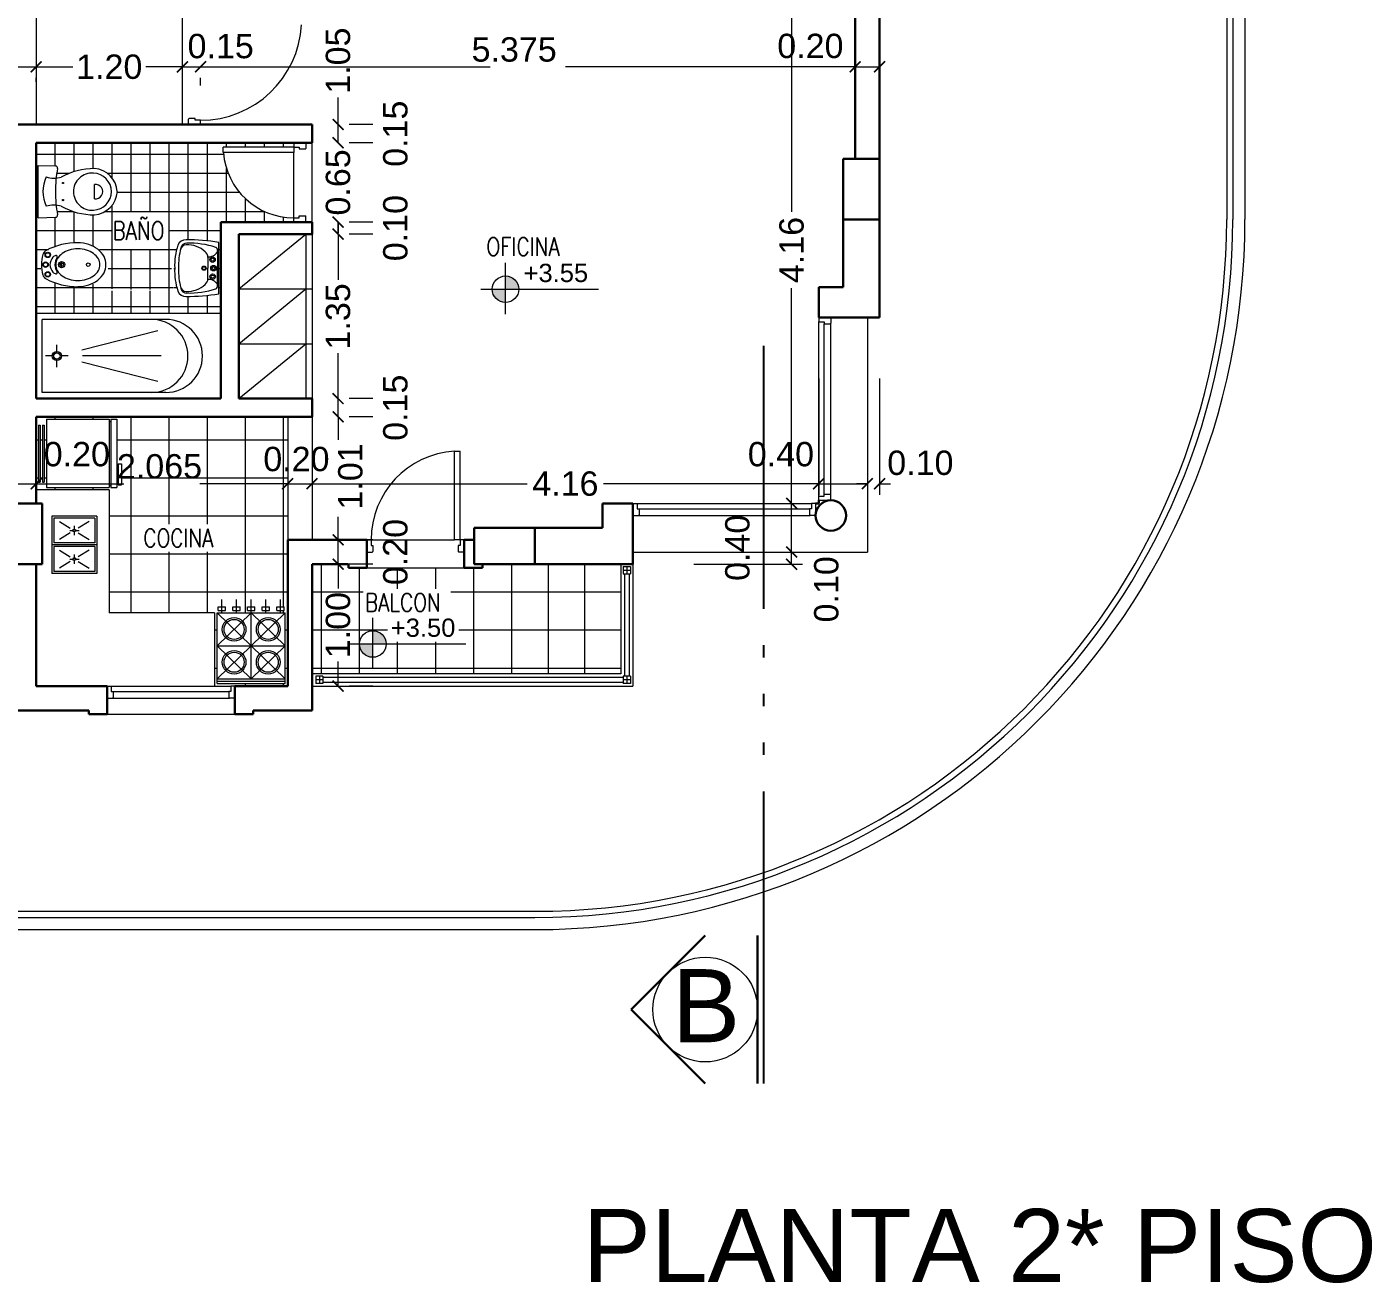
# Model space of a CAD drawing. Header units: millimetres. Extents: x 1578 to 2210, y 899 to 1032.
# Drawn here: x 1648.54 to 1659.59, y 981.67 to 991.98 of the extents above; entities that cross this region are included whole.
import ezdxf

# ---------------------------------------------------------------- set-up
doc = ezdxf.new("R2010")
doc.units = ezdxf.units.MM
doc.linetypes.add('ACAD_ISO05W100', pattern=[36, 24, -3, 0, -3, 0, -3, 0, -3])
for name, color, linetype, lineweight in [('CARPINTERIA', 7, 'Continuous', 18), ('COTAS', 7, 'Continuous', 15), ('ESTRUCTURA', 3, 'Continuous', 30), ('LINEA DE CORTE', 7, 'ACAD_ISO05W100', 60), ('MUROS', 1, 'Continuous', 30), ('PISOS', 9, 'Continuous', 9), ('SANITARIOS', 7, 'Continuous', 20), ('TRAMAS', 7, 'Continuous', 15), ('UMBRALES', 7, 'Continuous', 18)]:
    doc.layers.add(name, color=color, linetype=linetype, lineweight=lineweight)
doc.styles.add('ROMANS', font='romans', dxfattribs={"height": 0.06})
doc.styles.add('STYLE1', font='ARIAL.TTF')

# ---------------------------------------------------------------- blocks, each defined once
blk = doc.blocks.new('_ARCHTICK')
at = {"color": 0, "linetype": 'ByBlock', "const_width": 0.15}
blk.add_lwpolyline([(-0.5, -0.5), (0.5, 0.5)], dxfattribs=at)

msp = doc.modelspace()

# ---------------------------------------------------------------- hatches: boundary and pattern name
at = {"layer": 'COTAS', "ltscale": 0.1}
h = msp.add_hatch(color=256, dxfattribs=at)
h.paths.add_polyline_path([(1652.475, 989.829), (1652.366, 989.829, 0.414214), (1652.475, 989.72)])
h.paths.add_polyline_path([(1652.475, 989.938), (1652.475, 989.829), (1652.584, 989.829, 0.414214)])
h = msp.add_hatch(color=256, dxfattribs=at)
h.paths.add_polyline_path([(1651.385, 986.916), (1651.276, 986.916, 0.414214), (1651.385, 986.807)])
h.paths.add_polyline_path([(1651.385, 987.025), (1651.385, 986.916), (1651.493, 986.916, 0.414214)])

# ---------------------------------------------------------------- linework, layer by layer
at = {"color": 0, "linetype": 'ByBlock', "const_width": 0.0135}
for points in [[(1648.576, 991.61), (1648.666, 991.7)], [(1649.866, 991.7), (1649.776, 991.61)], [(1649.926, 991.61), (1650.016, 991.7)], [(1650.016, 991.7), (1649.926, 991.61)], [(1655.301, 991.61), (1655.391, 991.7)], [(1655.391, 991.7), (1655.301, 991.61)], [(1655.501, 991.61), (1655.591, 991.7)], [(1651.145, 988.736), (1651.055, 988.826)], [(1648.576, 988.187), (1648.666, 988.277)], [(1648.666, 988.277), (1648.576, 988.187)], [(1650.641, 988.187), (1650.731, 988.277)], [(1650.731, 988.277), (1650.641, 988.187)], [(1650.841, 988.187), (1650.931, 988.277)], [(1655.091, 988.277), (1655.001, 988.187)], [(1655.401, 988.187), (1655.491, 988.277)], [(1655.401, 988.187), (1655.491, 988.277)], [(1655.591, 988.277), (1655.501, 988.187)], [(1654.869, 988.026), (1654.779, 988.116)], [(1651.055, 987.816), (1651.145, 987.726)], [(1654.779, 987.716), (1654.869, 987.626)], [(1654.869, 987.626), (1654.779, 987.716)], [(1654.779, 987.616), (1654.869, 987.526)]]:
    msp.add_lwpolyline(points, dxfattribs=at)
at = {"layer": 'CARPINTERIA'}
for p, q in [((1649.871, 991.181), (1649.871, 991.226)), ((1649.926, 991.231), (1649.876, 991.231)), ((1649.926, 991.216), (1649.926, 991.231)), ((1649.971, 991.216), (1649.926, 991.216)), ((1649.971, 991.181), (1649.971, 991.216)), ((1649.971, 991.181), (1649.871, 991.181)), ((1650.736, 990.996), (1650.157, 990.996)), ((1650.157, 990.951), (1650.157, 990.996)), ((1650.736, 991.031), (1650.736, 990.996)), ((1650.736, 991.031), (1650.836, 991.031)), ((1650.736, 990.996), (1650.736, 990.951)), ((1650.736, 990.996), (1650.781, 990.996)), ((1650.781, 990.996), (1650.781, 990.981)), ((1650.781, 990.981), (1650.831, 990.981)), ((1650.836, 991.031), (1650.836, 990.986)), ((1650.736, 990.951), (1650.157, 990.951)), ((1650.781, 990.431), (1650.831, 990.431)), ((1650.781, 990.416), (1650.781, 990.431)), ((1650.836, 990.381), (1650.836, 990.426)), ((1650.736, 990.381), (1650.736, 990.416)), ((1650.736, 990.416), (1650.781, 990.416)), ((1650.736, 990.381), (1650.836, 990.381)), ((1650.836, 990.281), (1650.836, 988.931)), ((1650.886, 990.281), (1650.886, 988.931)), ((1655.046, 989.596), (1655.046, 989.561)), ((1655.046, 989.596), (1655.146, 989.596)), ((1655.046, 988.131), (1655.046, 989.561)), ((1655.046, 989.561), (1655.091, 989.561)), ((1655.091, 989.561), (1655.091, 989.546)), ((1655.091, 988.146), (1655.091, 989.546)), ((1655.091, 989.546), (1655.141, 989.546)), ((1655.146, 989.596), (1655.146, 989.551)), ((1655.146, 988.141), (1655.146, 989.551)), ((1652.056, 987.771), (1652.056, 988.499)), ((1652.056, 988.499), (1652.101, 988.499)), ((1652.101, 987.771), (1652.101, 988.499)), ((1655.046, 988.096), (1655.046, 988.131)), ((1655.046, 988.131), (1655.091, 988.131)), ((1655.091, 988.146), (1655.141, 988.146)), ((1655.091, 988.131), (1655.091, 988.146)), ((1655.146, 988.096), (1655.146, 988.141)), ((1653.521, 988.071), (1653.556, 988.071)), ((1653.521, 988.071), (1653.521, 987.971)), ((1653.556, 988.071), (1654.986, 988.071)), ((1653.556, 988.071), (1653.556, 988.026)), ((1653.556, 988.026), (1653.571, 988.026)), ((1653.571, 988.026), (1654.971, 988.026)), ((1653.571, 988.026), (1653.571, 987.976)), ((1654.986, 988.026), (1654.971, 988.026)), ((1654.971, 988.026), (1654.971, 987.976)), ((1655.021, 988.071), (1654.986, 988.071)), ((1654.986, 988.071), (1654.986, 988.026)), ((1655.021, 988.071), (1655.021, 987.971)), ((1655.046, 988.096), (1655.146, 988.096)), ((1653.521, 987.971), (1653.566, 987.971)), ((1653.566, 987.971), (1654.976, 987.971)), ((1655.021, 987.971), (1654.976, 987.971)), ((1651.336, 987.771), (1651.371, 987.771)), ((1651.336, 987.771), (1651.336, 987.671)), ((1651.336, 987.671), (1651.381, 987.671)), ((1651.371, 987.771), (1651.371, 987.726)), ((1651.371, 987.726), (1651.386, 987.726)), ((1651.386, 987.726), (1651.386, 987.676)), ((1652.101, 987.771), (1652.056, 987.771)), ((1652.101, 987.726), (1652.086, 987.726)), ((1652.086, 987.726), (1652.086, 987.676)), ((1652.136, 987.671), (1652.091, 987.671)), ((1652.136, 987.771), (1652.101, 987.771)), ((1652.101, 987.771), (1652.101, 987.726)), ((1652.136, 987.771), (1652.136, 987.671)), ((1649.203, 986.571), (1649.203, 986.471)), ((1649.203, 986.571), (1649.238, 986.571)), ((1649.238, 986.571), (1650.218, 986.571)), ((1649.238, 986.571), (1649.238, 986.526)), ((1650.218, 986.571), (1650.218, 986.526)), ((1650.253, 986.571), (1650.218, 986.571)), ((1650.253, 986.571), (1650.253, 986.471)), ((1649.203, 986.471), (1649.248, 986.471)), ((1649.238, 986.526), (1649.253, 986.526)), ((1649.248, 986.471), (1650.208, 986.471)), ((1649.253, 986.526), (1650.203, 986.526)), ((1649.253, 986.526), (1649.253, 986.476)), ((1650.203, 986.526), (1650.203, 986.476)), ((1650.218, 986.526), (1650.203, 986.526)), ((1650.253, 986.471), (1650.208, 986.471))]:
    msp.add_line(p, q, dxfattribs=at)
at = {"layer": 'CARPINTERIA', "ltscale": 0.1}
for p, q in [((1650.286, 989.831), (1650.836, 990.281)), ((1650.286, 989.381), (1650.836, 989.831)), ((1650.286, 989.831), (1650.886, 989.831)), ((1650.286, 989.381), (1650.886, 989.381)), ((1650.286, 988.931), (1650.836, 989.381))]:
    msp.add_line(p, q, dxfattribs=at)
at = {"layer": 'CARPINTERIA'}
for centre, radius, start, end in [((1649.971, 992.046), 0.83, 270, 356.8921), ((1649.876, 991.226), 0.005, 90, 180), ((1650.831, 990.986), 0.005, 270, 0), ((1650.736, 990.996), 0.58, 184.4498, 270), ((1650.831, 990.426), 0.005, 0, 90), ((1655.141, 989.551), 0.005, 270, 0), ((1652.101, 987.771), 0.73, 93.5342, 180), ((1655.141, 988.141), 0.005, 0, 90), ((1653.566, 987.976), 0.005, 270, 0), ((1654.976, 987.976), 0.005, 180, 270), ((1651.381, 987.676), 0.005, 270, 0), ((1652.091, 987.676), 0.005, 180, 270), ((1649.248, 986.476), 0.005, 270, 0), ((1650.208, 986.476), 0.005, 180, 270)]:
    msp.add_arc(centre, radius, start, end, dxfattribs=at)
at = {"layer": 'COTAS', "ltscale": 0.05}
for p, q in [((1654.824, 992.231), (1654.824, 990.464)), ((1648.421, 991.655), (1648.621, 991.655)), ((1648.621, 991.655), (1648.921, 991.655)), ((1649.821, 991.655), (1649.521, 991.655)), ((1649.821, 991.655), (1649.971, 991.655)), ((1649.971, 991.655), (1652.348, 991.655)), ((1655.346, 991.655), (1652.968, 991.655)), ((1655.346, 991.681), (1655.346, 991.565)), ((1655.346, 991.681), (1655.346, 991.565)), ((1655.346, 991.655), (1655.546, 991.655)), ((1655.546, 991.681), (1655.546, 991.565)), ((1655.546, 991.681), (1655.546, 991.565)), ((1648.621, 991.531), (1648.621, 991.565)), ((1648.621, 991.531), (1648.621, 991.565)), ((1649.821, 991.581), (1649.821, 991.565)), ((1649.821, 991.581), (1649.821, 991.565)), ((1649.971, 991.501), (1649.971, 991.565)), ((1649.971, 991.501), (1649.971, 991.565)), ((1651.1, 991.181), (1651.1, 991.404)), ((1651.1, 991.031), (1651.1, 991.181)), ((1651.1, 991.031), (1651.1, 991.121)), ((1651.386, 991.181), (1651.19, 991.181)), ((1651.386, 991.181), (1651.19, 991.181)), ((1651.386, 991.031), (1651.19, 991.031)), ((1651.386, 991.031), (1651.19, 991.031)), ((1651.1, 990.381), (1651.1, 990.291)), ((1651.1, 990.281), (1651.1, 990.381)), ((1651.386, 990.381), (1651.19, 990.381)), ((1651.386, 990.381), (1651.19, 990.381)), ((1651.1, 990.281), (1651.1, 989.907)), ((1651.386, 990.281), (1651.19, 990.281)), ((1651.386, 990.281), (1651.19, 990.281)), ((1654.824, 988.071), (1654.824, 989.837)), ((1651.1, 988.931), (1651.1, 989.304)), ((1655.046, 989.096), (1655.046, 988.142)), ((1655.046, 989.096), (1655.046, 988.142)), ((1655.446, 989.096), (1655.446, 988.142)), ((1655.446, 989.096), (1655.446, 988.142)), ((1655.546, 989.096), (1655.546, 988.142)), ((1651.1, 988.781), (1651.1, 988.931)), ((1651.386, 988.931), (1651.19, 988.931)), ((1651.386, 988.931), (1651.19, 988.931)), ((1651.1, 988.781), (1651.1, 988.592)), ((1651.386, 988.781), (1651.19, 988.781)), ((1651.386, 988.781), (1651.19, 988.781)), ((1648.421, 988.232), (1648.621, 988.232)), ((1648.621, 988.281), (1648.621, 988.142)), ((1648.621, 988.281), (1648.621, 988.142)), ((1648.621, 988.232), (1649.342, 988.232)), ((1650.686, 988.232), (1649.965, 988.232)), ((1650.686, 988.281), (1650.686, 988.142)), ((1650.686, 988.281), (1650.686, 988.142)), ((1650.686, 988.232), (1650.886, 988.232)), ((1650.886, 988.281), (1650.886, 988.142)), ((1650.886, 988.281), (1650.886, 988.142)), ((1650.886, 988.232), (1652.652, 988.232)), ((1655.046, 988.232), (1653.279, 988.232)), ((1655.046, 988.232), (1655.446, 988.232)), ((1655.446, 988.232), (1655.356, 988.232)), ((1655.546, 988.232), (1655.636, 988.232)), ((1654.486, 988.071), (1654.734, 988.071)), ((1654.486, 988.071), (1654.734, 988.071)), ((1654.824, 987.671), (1654.824, 988.071)), ((1651.1, 987.771), (1651.1, 987.96)), ((1651.1, 987.571), (1651.1, 987.771)), ((1651.386, 987.771), (1651.19, 987.771)), ((1651.386, 987.771), (1651.19, 987.771)), ((1654.021, 987.671), (1654.914, 987.671)), ((1654.021, 987.671), (1654.914, 987.671)), ((1654.824, 987.571), (1654.824, 987.671)), ((1651.1, 987.571), (1651.1, 987.371)), ((1651.386, 987.571), (1651.19, 987.571)), ((1651.386, 987.571), (1651.19, 987.571)), ((1654.021, 987.571), (1654.914, 987.571)), ((1651.1, 986.571), (1651.1, 986.771)), ((1651.386, 986.571), (1651.19, 986.571))]:
    msp.add_line(p, q, dxfattribs=at)
at = {"layer": 'COTAS', "ltscale": 0.1}
for p, q in [((1652.475, 989.625), (1652.475, 990.045)), ((1652.272, 989.829), (1653.238, 989.829)), ((1651.385, 986.713), (1651.385, 987.132)), ((1651.181, 986.916), (1652.148, 986.916))]:
    msp.add_line(p, q, dxfattribs=at)
for centre, radius in [((1652.475, 989.829), 0.109), ((1651.385, 986.916), 0.109), ((1654.115, 983.914), 0.43)]:
    msp.add_circle(centre, radius, dxfattribs=at)
at = {"layer": 'ESTRUCTURA', "ltscale": 0.05}
for p, q in [((1655.246, 990.901), (1655.546, 990.901)), ((1655.246, 990.401), (1655.246, 990.901)), ((1655.546, 990.901), (1655.546, 990.401)), ((1655.546, 990.401), (1655.246, 990.401)), ((1648.371, 988.071), (1648.671, 988.071)), ((1648.671, 988.071), (1648.671, 987.571)), ((1652.216, 987.571), (1652.216, 987.871)), ((1652.216, 987.871), (1652.716, 987.871)), ((1652.716, 987.871), (1652.716, 987.571)), ((1648.671, 987.571), (1648.371, 987.571)), ((1652.716, 987.571), (1652.216, 987.571))]:
    msp.add_line(p, q, dxfattribs=at)
at = {"layer": 'ESTRUCTURA', "ltscale": 0.1}
msp.add_circle((1655.146, 987.971), 0.125, dxfattribs=at)
at = {"layer": 'LINEA DE CORTE', "lineweight": -2, "ltscale": 0.1}
msp.add_line((1654.595, 983.306), (1654.595, 989.364), dxfattribs=at)
at = {"layer": 'MUROS'}
for p, q in [((1655.346, 992.181), (1655.346, 990.901)), ((1655.546, 992.181), (1655.546, 990.901)), ((1647.771, 991.181), (1650.886, 991.181)), ((1650.886, 991.181), (1650.886, 991.031)), ((1648.621, 991.031), (1648.621, 988.931)), ((1648.621, 991.031), (1650.886, 991.031)), ((1650.136, 990.381), (1650.136, 988.931)), ((1650.136, 990.381), (1650.886, 990.381)), ((1650.886, 990.381), (1650.886, 990.281)), ((1655.246, 990.401), (1655.246, 989.846)), ((1655.546, 990.401), (1655.546, 989.596)), ((1650.286, 990.281), (1650.286, 988.931)), ((1650.286, 990.281), (1650.886, 990.281)), ((1655.046, 989.846), (1655.046, 989.596)), ((1655.046, 989.846), (1655.246, 989.846)), ((1655.046, 989.596), (1655.546, 989.596)), ((1648.621, 988.931), (1650.136, 988.931)), ((1650.286, 988.931), (1650.886, 988.931)), ((1650.886, 988.931), (1650.886, 988.781)), ((1648.621, 988.781), (1650.886, 988.781)), ((1648.621, 988.781), (1648.621, 988.071)), ((1653.271, 988.071), (1653.521, 988.071)), ((1653.271, 988.071), (1653.271, 987.871)), ((1653.521, 988.071), (1653.521, 987.571)), ((1655.021, 988.071), (1655.046, 988.071)), ((1655.046, 988.096), (1655.046, 988.071)), ((1652.716, 987.871), (1653.271, 987.871)), ((1650.686, 987.771), (1650.686, 986.571)), ((1650.686, 987.771), (1651.336, 987.771)), ((1651.336, 987.771), (1651.336, 987.541)), ((1652.136, 987.771), (1652.216, 987.771)), ((1652.136, 987.771), (1652.136, 987.541)), ((1648.621, 987.571), (1648.621, 986.571)), ((1650.886, 987.571), (1650.886, 986.371)), ((1650.886, 987.571), (1651.186, 987.571)), ((1651.186, 987.571), (1651.186, 987.541)), ((1652.286, 987.571), (1652.286, 987.541)), ((1652.716, 987.571), (1653.521, 987.571)), ((1651.186, 987.541), (1651.336, 987.541)), ((1652.136, 987.541), (1652.286, 987.541)), ((1648.621, 986.571), (1649.203, 986.571)), ((1649.203, 986.571), (1649.203, 986.341)), ((1650.253, 986.571), (1650.686, 986.571)), ((1650.253, 986.571), (1650.253, 986.341)), ((1647.988, 986.371), (1649.053, 986.371)), ((1649.053, 986.371), (1649.053, 986.341)), ((1649.053, 986.341), (1649.203, 986.341)), ((1650.253, 986.341), (1650.403, 986.341)), ((1650.403, 986.371), (1650.886, 986.371)), ((1650.403, 986.371), (1650.403, 986.341))]:
    msp.add_line(p, q, dxfattribs=at)
at = {"layer": 'MUROS', "color": 0, "ltscale": 0.15}
for p, q in [((1654.115, 984.523), (1653.506, 983.914)), ((1654.545, 983.306), (1654.545, 984.523)), ((1654.115, 983.306), (1653.506, 983.914))]:
    msp.add_line(p, q, dxfattribs=at)
at = {"layer": 'PISOS', "ltscale": 0.05}
for p, q in [((1648.777, 990.841), (1648.777, 991.031)), ((1648.933, 990.795), (1648.933, 991.031)), ((1649.089, 990.82), (1649.089, 991.031)), ((1649.245, 990.742), (1649.245, 991.031)), ((1649.402, 990.468), (1649.402, 991.031)), ((1649.558, 990.468), (1649.558, 991.031)), ((1649.714, 989.816), (1649.714, 991.031)), ((1649.87, 990.234), (1649.87, 991.031)), ((1650.027, 990.226), (1650.027, 991.031)), ((1650.183, 990.996), (1650.183, 991.031)), ((1650.339, 990.996), (1650.339, 991.031)), ((1650.495, 990.996), (1650.495, 991.031)), ((1650.652, 990.996), (1650.652, 991.031)), ((1648.621, 990.937), (1650.159, 990.937)), ((1648.621, 990.781), (1648.637, 990.781)), ((1648.79, 990.781), (1648.892, 990.781)), ((1649.206, 990.781), (1650.197, 990.781)), ((1650.183, 990.381), (1650.183, 990.82)), ((1648.621, 990.625), (1648.637, 990.625)), ((1649.286, 990.625), (1650.29, 990.625)), ((1650.339, 990.381), (1650.339, 990.572)), ((1648.621, 990.468), (1648.637, 990.468)), ((1648.792, 990.468), (1648.922, 990.468)), ((1648.933, 990.215), (1648.933, 990.465)), ((1649.089, 990.183), (1649.089, 990.44)), ((1649.188, 990.468), (1650.494, 990.468)), ((1649.245, 989.832), (1649.245, 990.519)), ((1650.495, 990.381), (1650.495, 990.468)), ((1648.777, 990.179), (1648.777, 990.42)), ((1650.652, 990.381), (1650.652, 990.422)), ((1648.621, 990.312), (1649.245, 990.312)), ((1649.714, 990.312), (1650.136, 990.312)), ((1648.621, 990.156), (1648.723, 990.156)), ((1649.142, 990.156), (1649.774, 990.156)), ((1649.402, 989.826), (1649.402, 990.156)), ((1649.558, 989.826), (1649.558, 990.156)), ((1650.122, 990.156), (1650.136, 990.156)), ((1648.621, 990), (1648.658, 990)), ((1649.211, 990), (1649.732, 990)), ((1649.752, 990), (1649.758, 990)), ((1650.122, 990), (1650.136, 990)), ((1648.777, 989.631), (1648.777, 989.879)), ((1649.089, 989.631), (1649.089, 989.872)), ((1648.621, 989.843), (1649.746, 989.843)), ((1648.933, 989.631), (1648.933, 989.84)), ((1649.245, 989.631), (1649.245, 989.817)), ((1649.402, 989.631), (1649.402, 989.817)), ((1649.558, 989.631), (1649.558, 989.817)), ((1649.714, 989.631), (1649.714, 989.817)), ((1649.752, 989.843), (1649.776, 989.843)), ((1649.87, 989.631), (1649.87, 989.77)), ((1650.027, 989.631), (1650.027, 989.779)), ((1650.122, 989.843), (1650.136, 989.843)), ((1648.621, 989.687), (1650.136, 989.687)), ((1648.777, 988.761), (1648.777, 988.781)), ((1649.089, 988.761), (1649.089, 988.781)), ((1649.402, 987.171), (1649.402, 988.781)), ((1649.714, 987.899), (1649.714, 988.781)), ((1650.027, 987.899), (1650.027, 988.781)), ((1650.339, 987.171), (1650.339, 988.781)), ((1650.652, 987.221), (1650.652, 988.781)), ((1648.621, 988.593), (1648.64, 988.593)), ((1648.655, 988.593), (1648.672, 988.593)), ((1648.687, 988.593), (1648.706, 988.593)), ((1649.282, 988.593), (1650.686, 988.593)), ((1648.621, 988.281), (1648.64, 988.281)), ((1648.655, 988.281), (1648.672, 988.281)), ((1648.687, 988.281), (1648.706, 988.281)), ((1649.282, 988.281), (1649.294, 988.281)), ((1649.321, 988.281), (1650.686, 988.281)), ((1648.777, 988.181), (1648.777, 988.201)), ((1649.089, 988.181), (1649.089, 988.201)), ((1649.221, 987.968), (1650.686, 987.968)), ((1649.714, 987.171), (1649.714, 987.674)), ((1650.027, 987.171), (1650.027, 987.674)), ((1649.221, 987.656), (1650.686, 987.656)), ((1650.964, 986.671), (1650.964, 987.571)), ((1652.527, 986.671), (1652.527, 987.571)), ((1652.827, 986.671), (1652.827, 987.571)), ((1653.127, 986.671), (1653.127, 987.571)), ((1651.277, 986.928), (1651.277, 987.541)), ((1651.589, 987.37), (1651.589, 987.541)), ((1651.902, 987.37), (1651.902, 987.541)), ((1652.214, 986.671), (1652.214, 987.541)), ((1649.221, 987.343), (1650.686, 987.343)), ((1650.886, 987.343), (1651.306, 987.343)), ((1652.027, 987.343), (1653.421, 987.343)), ((1650.652, 987.171), (1650.652, 987.191)), ((1650.086, 987.031), (1650.106, 987.031)), ((1650.666, 987.031), (1650.686, 987.031)), ((1650.886, 987.031), (1651.507, 987.031)), ((1652.091, 987.031), (1653.421, 987.031)), ((1651.277, 986.671), (1651.277, 986.904)), ((1651.589, 986.671), (1651.589, 986.935)), ((1651.902, 986.671), (1651.902, 986.935)), ((1650.086, 986.718), (1650.106, 986.718)), ((1650.666, 986.718), (1650.686, 986.718)), ((1650.886, 986.718), (1653.421, 986.718)), ((1650.339, 986.571), (1650.339, 986.591)), ((1650.652, 986.571), (1650.652, 986.591))]:
    msp.add_line(p, q, dxfattribs=at)
at = {"layer": 'SANITARIOS'}
for p, q in [((1648.638, 990.416), (1648.637, 990.845)), ((1648.637, 990.845), (1648.78, 990.841)), ((1649.099, 990.572), (1649.099, 990.689)), ((1648.638, 990.416), (1648.78, 990.421)), ((1650.122, 989.792), (1650.122, 990.212)), ((1650.109, 990.147), (1650.109, 990.002)), ((1648.83, 990.013), (1648.83, 990.05)), ((1650.031, 990.09), (1650.03, 990.002)), ((1650.031, 989.915), (1650.03, 990.002)), ((1650.109, 989.857), (1650.109, 990.002)), ((1650.136, 989.631), (1648.621, 989.631)), ((1649.686, 989.581), (1648.671, 989.581)), ((1648.64, 988.714), (1648.64, 988.246)), ((1648.64, 988.714), (1648.655, 988.714)), ((1648.655, 988.714), (1648.655, 988.246)), ((1648.672, 988.714), (1648.672, 988.246)), ((1648.672, 988.714), (1648.687, 988.714)), ((1648.687, 988.714), (1648.687, 988.246)), ((1648.706, 988.761), (1648.706, 988.201)), ((1648.706, 988.761), (1649.221, 988.761)), ((1649.221, 988.761), (1649.221, 988.201)), ((1649.221, 988.743), (1649.235, 988.743)), ((1649.235, 988.761), (1649.235, 988.201)), ((1649.235, 988.761), (1649.282, 988.761)), ((1649.282, 988.761), (1649.282, 988.201)), ((1649.294, 988.394), (1649.321, 988.394)), ((1649.294, 988.394), (1649.294, 988.223)), ((1649.321, 988.394), (1649.321, 988.223)), ((1648.64, 988.246), (1648.655, 988.246)), ((1648.672, 988.246), (1648.687, 988.246)), ((1649.221, 988.218), (1649.235, 988.218)), ((1649.294, 988.223), (1649.321, 988.223)), ((1649.221, 988.181), (1648.621, 988.181)), ((1648.706, 988.201), (1649.221, 988.201)), ((1649.221, 988.181), (1649.221, 987.171)), ((1649.235, 988.201), (1649.282, 988.201)), ((1648.75, 987.965), (1648.75, 987.496)), ((1649.118, 987.965), (1649.118, 987.496)), ((1653.441, 987.551), (1653.441, 987.491)), ((1653.441, 987.551), (1653.501, 987.551)), ((1653.441, 987.521), (1653.501, 987.521)), ((1653.441, 987.491), (1653.501, 987.491)), ((1653.451, 987.491), (1653.451, 986.651)), ((1653.471, 987.551), (1653.471, 987.491)), ((1653.491, 987.491), (1653.491, 986.651)), ((1653.501, 987.551), (1653.501, 987.491)), ((1650.116, 987.191), (1650.116, 987.221)), ((1650.116, 987.221), (1650.176, 987.221)), ((1650.176, 987.191), (1650.176, 987.221)), ((1650.236, 987.191), (1650.236, 987.221)), ((1650.236, 987.221), (1650.296, 987.221)), ((1650.296, 987.191), (1650.296, 987.221)), ((1650.356, 987.221), (1650.416, 987.221)), ((1650.356, 987.191), (1650.356, 987.221)), ((1650.416, 987.191), (1650.416, 987.221)), ((1650.476, 987.191), (1650.476, 987.221)), ((1650.476, 987.221), (1650.536, 987.221)), ((1650.536, 987.191), (1650.536, 987.221)), ((1650.596, 987.191), (1650.596, 987.221)), ((1650.596, 987.221), (1650.656, 987.221)), ((1650.656, 987.191), (1650.656, 987.221)), ((1650.086, 987.171), (1649.221, 987.171)), ((1650.086, 987.171), (1650.086, 986.571)), ((1650.106, 987.171), (1650.666, 987.171)), ((1650.106, 986.591), (1650.106, 987.171)), ((1650.116, 987.191), (1650.176, 987.191)), ((1650.236, 987.191), (1650.296, 987.191)), ((1650.356, 987.191), (1650.416, 987.191)), ((1650.476, 987.191), (1650.536, 987.191)), ((1650.596, 987.191), (1650.656, 987.191)), ((1650.666, 986.591), (1650.666, 987.171)), ((1650.106, 986.631), (1650.666, 986.631)), ((1650.106, 986.611), (1650.666, 986.611)), ((1650.106, 986.591), (1650.666, 986.591)), ((1650.976, 986.651), (1650.916, 986.651)), ((1650.916, 986.651), (1650.916, 986.591)), ((1650.976, 986.621), (1650.916, 986.621)), ((1650.976, 986.591), (1650.916, 986.591)), ((1650.946, 986.651), (1650.946, 986.591)), ((1650.976, 986.651), (1650.976, 986.591)), ((1653.441, 986.641), (1650.976, 986.641)), ((1653.441, 986.601), (1650.976, 986.601)), ((1653.441, 986.651), (1653.441, 986.591)), ((1653.501, 986.651), (1653.441, 986.651)), ((1653.501, 986.621), (1653.441, 986.621)), ((1653.501, 986.591), (1653.441, 986.591)), ((1653.471, 986.651), (1653.471, 986.591)), ((1653.501, 986.651), (1653.501, 986.591))]:
    msp.add_line(p, q, dxfattribs=at)
at = {"layer": 'SANITARIOS', "ltscale": 0.1}
for p, q in [((1648.671, 988.981), (1648.671, 989.581)), ((1649.686, 988.981), (1648.671, 988.981)), ((1649.118, 987.965), (1648.75, 987.965)), ((1649.118, 987.496), (1648.75, 987.496))]:
    msp.add_line(p, q, dxfattribs=at)
at = {"layer": 'SANITARIOS'}
msp.add_lwpolyline([(1648.963, 989.851, 0.078096), (1649.054, 989.865, 0.087581), (1649.126, 989.903, 0.105483), (1649.178, 989.964, 0.122922), (1649.194, 990.031, 0.122922), (1649.178, 990.097, 0.105483), (1649.126, 990.158, 0.087581), (1649.054, 990.196, 0.078096), (1648.963, 990.211, 0.078096)], format="xyb", dxfattribs=at)
msp.add_lwpolyline([(1648.963, 989.901, 0.072126), (1649.035, 989.911, 0.083404), (1649.091, 989.939, 0.106649), (1649.132, 989.983, 0.131998), (1649.145, 990.031, 0.131998), (1649.132, 990.078, 0.106649), (1649.091, 990.122, 0.083404), (1649.035, 990.15, 0.072126), (1648.963, 990.161, 0.072126), (1648.891, 990.15, 0.083404), (1648.834, 990.122, 0.106649), (1648.794, 990.078, 0.131998), (1648.781, 990.031, 0.131998), (1648.794, 989.983, 0.106649), (1648.834, 989.939, 0.083404), (1648.891, 989.911, 0.072126)], format="xyb", close=True, dxfattribs=at)
for centre, radius in [((1648.841, 990.701), 0.005), ((1648.841, 990.561), 0.005), ((1648.716, 990.111), 0.0225), ((1648.716, 990.111), 0.0175), ((1650.069, 990.072), 0.0225), ((1648.698, 990.031), 0.0225), ((1648.698, 990.031), 0.0175), ((1648.83, 990.031), 0.0255), ((1648.83, 990.031), 0.015), ((1649.048, 990.031), 0.015), ((1649.999, 990.002), 0.0175), ((1649.999, 990.002), 0.0125), ((1650.077, 990.002), 0.0225), ((1650.069, 990.072), 0.0125), ((1650.077, 990.002), 0.0125), ((1648.716, 989.951), 0.0225), ((1648.716, 989.951), 0.0175), ((1650.07, 989.932), 0.0225), ((1650.07, 989.932), 0.0125)]:
    msp.add_circle(centre, radius, dxfattribs=at)
at = {"layer": 'SANITARIOS', "ltscale": 0.1}
for centre in [(1650.246, 987.036), (1650.526, 987.036), (1650.246, 986.766), (1650.526, 986.766)]:
    msp.add_circle(centre, 0.0972, dxfattribs=at)
at = {"layer": 'SANITARIOS'}
for centre, radius, start, end in [((1648.781, 990.824), 0.0165, 347.6706, 91.3746), ((1649.65, 990.651), 0.87, 168.7447, 181.3289), ((1649.097, 990.267), 0.553, 89.7783, 119.1839), ((1649.08, 990.63), 0.153, 85.8907, 180.0217), ((1649.083, 990.626), 0.157, 1.5633, 87.0868), ((1649.085, 990.619), 0.202, 3.3839, 85.9865), ((1648.948, 990.631), 0.272, 153.845, 206.155), ((1648.766, 990.943), 0.202, 251.8197, 287.6143), ((1649.108, 990.631), 0.0591, 261.3284, 98.6716), ((1649.65, 990.61), 0.87, 178.6711, 191.2553), ((1649.08, 990.631), 0.153, 180.1945, 274.1088), ((1649.083, 990.635), 0.157, 272.9132, 358.4367), ((1649.083, 990.644), 0.205, 274.7322, 356.3235), ((1648.765, 990.324), 0.196, 71.5468, 108.4532), ((1648.781, 990.437), 0.0165, 268.6254, 12.3294), ((1649.096, 990.983), 0.543, 240.3662, 270.3554), ((1648.963, 989.645), 0.566, 89.92, 117.3311), ((1649.849, 990.164), 0.0706, 87.6968, 157.0165), ((1649.856, 990.159), 0.0484, 86.5617, 170.9363), ((1649.866, 988.739), 1.496, 80.1616, 90.5414), ((1649.882, 989.52), 0.687, 71.9157, 91.9496), ((1648.962, 990.034), 0.297, 164.3098, 180.9181), ((1648.736, 990.093), 0.0638, 121.2793, 160.5744), ((1648.834, 990.026), 0.0999, 139.0365, 177.6538), ((1648.786, 990.07), 0.035, 95.8416, 141.7877), ((1648.784, 990.095), 0.0105, 335.4347, 99.159), ((1650.329, 990.021), 0.571, 162.6387, 181.8446), ((1650.446, 990.011), 0.657, 166.3048, 180.7343), ((1649.852, 990.146), 0.0473, 89.1239, 171.1692), ((1649.865, 989.985), 0.209, 46.5129, 93.3211), ((1649.968, 990.089), 0.0628, 1.2573, 49.741), ((1650.036, 990.181), 0.0864, 266.1572, 327.7244), ((1650.078, 990.148), 0.0314, 359.6348, 55.834), ((1648.961, 990.027), 0.297, 179.0819, 195.6902), ((1648.834, 990.035), 0.0999, 182.3462, 220.9635), ((1648.876, 990.031), 0.101, 144.2086, 180.3876), ((1648.876, 990.03), 0.101, 179.6124, 215.7914), ((1650.329, 989.984), 0.571, 178.1554, 197.3613), ((1650.446, 989.994), 0.657, 179.2657, 193.6952), ((1648.735, 989.968), 0.0638, 199.4256, 238.7207), ((1648.962, 990.416), 0.566, 242.6689, 270.08), ((1648.786, 989.991), 0.035, 218.2123, 264.1584), ((1648.784, 989.966), 0.0105, 260.841, 24.5653), ((1649.968, 989.916), 0.0628, 310.259, 358.7427), ((1650.036, 989.824), 0.0864, 32.2756, 93.8428), ((1649.849, 989.841), 0.0706, 202.9835, 272.3032), ((1649.852, 989.858), 0.0473, 188.8308, 270.8761), ((1649.856, 989.846), 0.0484, 189.0637, 273.4383), ((1649.866, 991.266), 1.496, 269.4586, 279.8384), ((1649.865, 990.02), 0.209, 266.6789, 313.4871), ((1649.882, 990.485), 0.687, 268.0504, 288.0843), ((1650.078, 989.857), 0.0314, 304.166, 0.3652)]:
    msp.add_arc(centre, radius, start, end, dxfattribs=at)
at = {"layer": 'SANITARIOS', "ltscale": 0.1}
msp.add_arc((1649.686, 989.281), 0.3, 270, 90, dxfattribs=at)
at = {"layer": 'TRAMAS'}
for p, q in [((1658.396, 998.327), (1658.396, 991.227)), ((1658.446, 998.349), (1658.446, 991.249)), ((1658.396, 991.227), (1658.396, 990.401)), ((1658.446, 991.249), (1658.446, 990.401)), ((1648.764, 989.281), (1648.698, 989.281)), ((1648.883, 989.281), (1648.817, 989.281)), ((1649.646, 989.281), (1649.002, 989.281)), ((1649.103, 987.95), (1648.765, 987.95)), ((1648.765, 987.95), (1648.765, 987.746)), ((1649.103, 987.95), (1649.103, 987.746)), ((1649.118, 987.731), (1648.75, 987.731)), ((1649.103, 987.746), (1648.765, 987.746)), ((1648.765, 987.716), (1648.765, 987.511)), ((1649.103, 987.716), (1648.765, 987.716)), ((1649.103, 987.716), (1649.103, 987.511)), ((1649.103, 987.511), (1648.765, 987.511)), ((1650.146, 987.171), (1650.146, 987.281)), ((1650.266, 987.171), (1650.266, 987.281)), ((1650.386, 986.631), (1650.386, 987.281)), ((1650.506, 987.171), (1650.506, 987.281)), ((1650.626, 987.171), (1650.626, 987.281)), ((1650.386, 987.171), (1650.106, 986.901)), ((1650.106, 987.171), (1650.666, 986.631)), ((1650.106, 986.631), (1650.666, 987.171)), ((1650.666, 986.901), (1650.386, 987.171)), ((1650.106, 986.901), (1650.386, 986.631)), ((1650.106, 986.901), (1650.666, 986.901)), ((1650.386, 986.631), (1650.666, 986.901)), ((1647.417, 984.721), (1652.716, 984.721)), ((1647.439, 984.671), (1652.716, 984.671))]:
    msp.add_line(p, q, dxfattribs=at)
at = {"layer": 'TRAMAS', "ltscale": 0.1}
for p, q in [((1648.621, 992.081), (1648.621, 991.181)), ((1649.821, 992.081), (1649.821, 991.181)), ((1650.886, 990.381), (1650.886, 991.031)), ((1650.736, 990.416), (1650.736, 990.951)), ((1648.995, 989.332), (1649.62, 989.489)), ((1648.791, 989.307), (1648.791, 989.373)), ((1648.791, 989.188), (1648.791, 989.254)), ((1649.62, 989.072), (1648.995, 989.229)), ((1650.686, 988.781), (1650.686, 987.771)), ((1650.886, 988.781), (1650.886, 987.771)), ((1648.812, 987.921), (1648.901, 987.868)), ((1648.934, 987.886), (1648.934, 987.856)), ((1649.056, 987.921), (1648.967, 987.868)), ((1648.901, 987.828), (1648.812, 987.774)), ((1648.896, 987.848), (1648.926, 987.848)), ((1648.934, 987.839), (1648.934, 987.809)), ((1648.943, 987.848), (1648.973, 987.848)), ((1648.967, 987.828), (1649.056, 987.774)), ((1648.812, 987.687), (1648.901, 987.633)), ((1649.056, 987.687), (1648.967, 987.633)), ((1651.371, 987.771), (1652.056, 987.771)), ((1648.901, 987.593), (1648.812, 987.54)), ((1648.896, 987.613), (1648.926, 987.613)), ((1648.934, 987.652), (1648.934, 987.622)), ((1648.934, 987.605), (1648.934, 987.575)), ((1648.943, 987.613), (1648.973, 987.613)), ((1648.967, 987.593), (1649.056, 987.54))]:
    msp.add_line(p, q, dxfattribs=at)
for centre, radius in [((1648.791, 989.281), 0.0378), ((1648.791, 989.281), 0.0262), ((1648.934, 987.848), 0.012), ((1648.934, 987.848), 0.0087), ((1648.934, 987.613), 0.012), ((1648.934, 987.613), 0.0087)]:
    msp.add_circle(centre, radius, dxfattribs=at)
at = {"layer": 'TRAMAS'}
for centre in [(1650.246, 987.036), (1650.526, 987.036), (1650.246, 986.766), (1650.526, 986.766)]:
    msp.add_circle(centre, 0.0825, dxfattribs=at)
for radius in [5.73, 5.68]:
    msp.add_arc((1652.716, 990.401), radius, 270, 0, dxfattribs=at)
at = {"layer": 'TRAMAS', "ltscale": 0.1}
msp.add_arc((1649.567, 989.281), 0.3, 270, 90, dxfattribs=at)
at = {"layer": 'UMBRALES'}
for p, q in [((1658.546, 998.401), (1658.546, 991.301)), ((1658.546, 991.301), (1658.546, 990.401)), ((1653.421, 987.571), (1653.421, 986.671)), ((1653.521, 987.571), (1653.521, 986.571)), ((1653.421, 986.671), (1650.886, 986.671)), ((1650.886, 986.571), (1653.521, 986.571)), ((1647.491, 984.571), (1652.716, 984.571))]:
    msp.add_line(p, q, dxfattribs=at)
at = {"layer": 'UMBRALES', "ltscale": 0.1}
for p, q in [((1655.446, 989.596), (1655.446, 987.671)), ((1653.521, 987.671), (1655.446, 987.671)), ((1651.336, 987.541), (1652.136, 987.541)), ((1649.203, 986.341), (1650.253, 986.341))]:
    msp.add_line(p, q, dxfattribs=at)
at = {"layer": 'UMBRALES'}
msp.add_arc((1652.716, 990.401), 5.83, 270, 0, dxfattribs=at)

# ---------------------------------------------------------------- block references
at = {"layer": 'COTAS', "ltscale": 0.05, "yscale": 0.09, "zscale": 0.09}
for p, xscale, rotation in [((1648.621, 991.655), 0.08999999999999986, 180), ((1655.546, 991.655), 0.08999999999999986, 180), ((1651.1, 991.181), 0.09, 270), ((1651.1, 991.181), 0.09, 90), ((1651.1, 991.031), 0.09, 270), ((1651.1, 991.031), 0.09, 270), ((1651.1, 990.381), 0.09, 90), ((1651.1, 990.381), 0.09, 90), ((1651.1, 990.281), 0.09, 270), ((1651.1, 990.281), 0.09, 90), ((1651.1, 988.931), 0.09, 270), ((1651.1, 988.931), 0.09, 90), ((1651.1, 988.781), 0.09, 270), ((1650.886, 988.232), 0.08999999999999986, 180), ((1654.824, 988.071), 0.09, 270), ((1651.1, 987.771), 0.09, 90), ((1651.1, 987.571), 0.09, 270), ((1651.1, 987.571), 0.09, 90), ((1651.1, 986.571), 0.09, 270)]:
    msp.add_blockref('_ARCHTICK', p, dxfattribs=dict(at, xscale=xscale, rotation=rotation))
at = {"layer": 'COTAS', "ltscale": 0.05, "xscale": 0.08999999999999986, "yscale": 0.09, "zscale": 0.09}
for p in [(1649.821, 991.655), (1655.046, 988.232)]:
    msp.add_blockref('_ARCHTICK', p, dxfattribs=at)

# ---------------------------------------------------------------- texts
at = {"layer": 'COTAS', "style": 'STYLE1'}
for s, height, p in [('0.15', 0.2, (1649.864, 991.726)), ('5.375', 0.2, (1652.196, 991.698)), ('0.20', 0.2, (1654.706, 991.727)), ('+3.55', 0.15, (1652.623, 989.888)), ('0.20', 0.2, (1648.683, 988.375)), ('0.40', 0.2, (1654.464, 988.375)), ('2.065', 0.2, (1649.284, 988.275)), ('0.20', 0.2, (1650.486, 988.335)), ('0.10', 0.2, (1655.609, 988.304)), ('+3.50', 0.15, (1651.533, 986.975))]:
    msp.add_text(s, height=height, dxfattribs=at).set_placement(p)
at = {"layer": 'COTAS', "style": 'ROMANS', "width": 0.8}
for s, p in [('BAÑO', (1649.248, 990.235)), ('OFICINA', (1652.318, 990.104)), ('COCINA', (1649.501, 987.711)), ('BALCON', (1651.321, 987.182))]:
    msp.add_text(s, height=0.15, dxfattribs=at).set_placement(p)
at = {"layer": 'COTAS', "style": 'STYLE1'}
for s, p in [('1.01', (1651.3, 988.02)), ('0.40', (1654.478, 987.434)), ('0.10', (1655.208, 987.093))]:
    msp.add_text(s, height=0.2, rotation=90, dxfattribs=at).set_placement(p)
at = {"layer": 'COTAS', "ltscale": 0.05, "char_height": 0.2, "attachment_point": 5, "rotation": 90, "style": 'STYLE1'}
for s, insert in [('\\A1;1.05', (1651.1, 991.706)), ('\\A1;0.15', (1651.571, 991.106)), ('\\A1;0.65', (1651.1, 990.706)), ('\\A1;0.10', (1651.571, 990.331)), ('\\A1;4.16', (1654.824, 990.151)), ('\\A1;1.35', (1651.1, 989.606)), ('\\A1;0.15', (1651.571, 988.856)), ('\\A1;0.20', (1651.571, 987.671)), ('\\A1;1.00', (1651.1, 987.071))]:
    msp.add_mtext(s, dxfattribs=dict(at, insert=insert))
at = {"layer": 'COTAS', "ltscale": 0.05, "char_height": 0.2, "attachment_point": 5, "style": 'STYLE1'}
for s, insert in [('\\A1;1.20', (1649.221, 991.655)), ('\\A1;4.16', (1652.966, 988.232))]:
    msp.add_mtext(s, dxfattribs=dict(at, insert=insert))
at = {"layer": 'MUROS', "color": 0, "ltscale": 0.15, "style": 'STYLE1'}
msp.add_text('B', height=0.6, dxfattribs=at).set_placement((1653.842, 983.646))
at = {"layer": 'MUROS', "color": 0, "style": 'STYLE1'}
msp.add_text('PLANTA 2* PISO', height=0.6, dxfattribs=at).set_placement((1653.109, 981.677))

doc.saveas('drawing.dxf')
